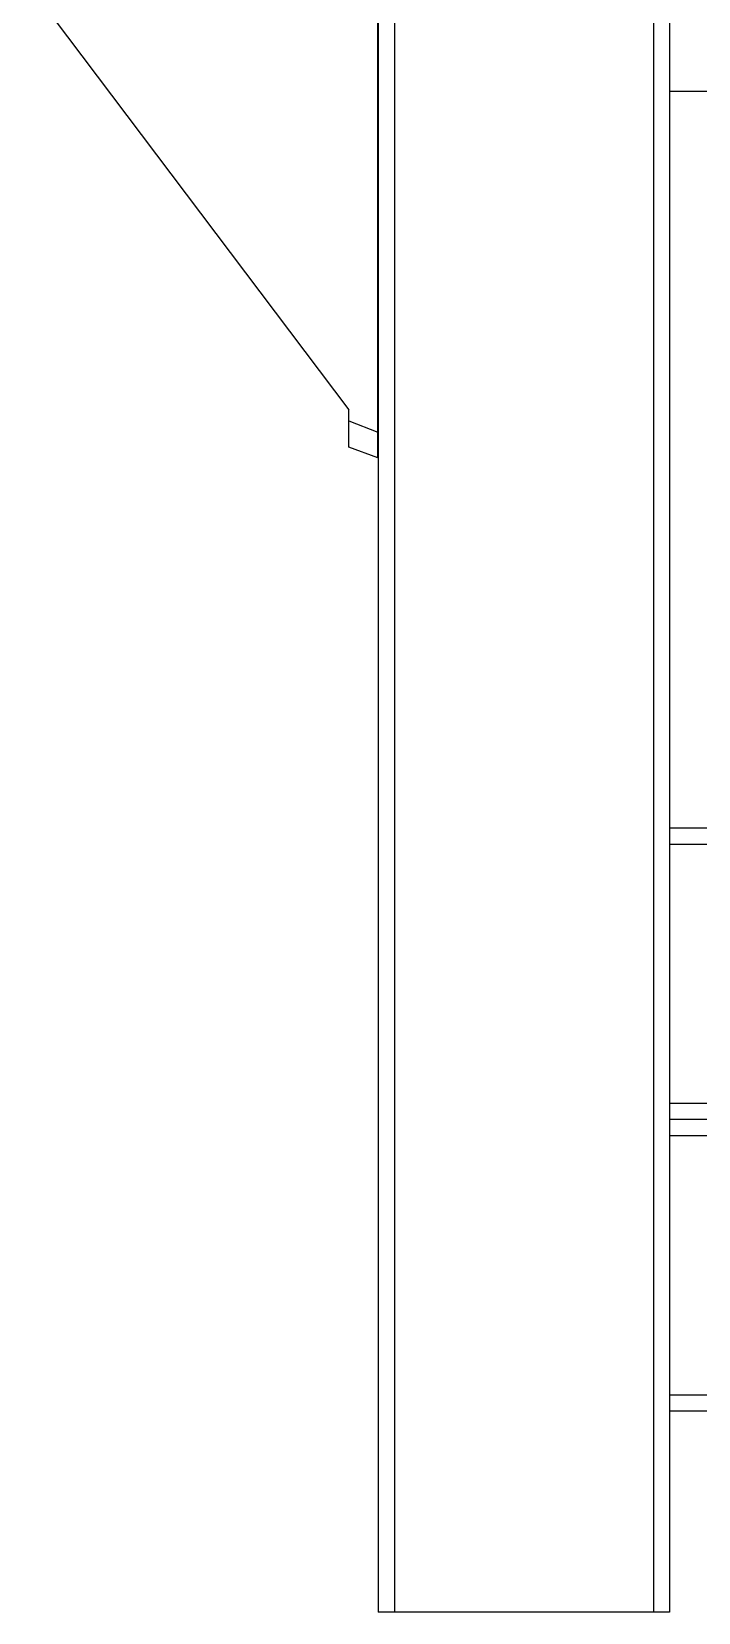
# Model space of a CAD drawing. Extents: x 185245 to 1992634, y -19957 to 755165.
# Drawn here: x 1877104 to 1877573, y 569789 to 570900 of the extents above; entities that cross this region are included whole.
import ezdxf

# ---------------------------------------------------------------- set-up
doc = ezdxf.new("R2010")
doc.units = 0
doc.header["$LTSCALE"] = 1000
doc.header["$MEASUREMENT"] = 0

msp = doc.modelspace()

# ---------------------------------------------------------------- linework, layer by layer
at = {"color": 7, "linetype": 'Continuous'}
for p, q in [((1877347.6, 572824.3), (1877347.6, 569789.2)), ((1877359, 572824.3), (1877359, 569789.2)), ((1877541.1, 572824.3), (1877541.1, 569789.2)), ((1877552.5, 572824.3), (1877552.5, 569789.2))]:
    msp.add_line(p, q, dxfattribs=at)
at = {"color": 0, "linetype": 'Continuous'}
for p, q in [((1877347.4, 570600.7), (1877347.4, 571021.2)), ((1877104.1, 570930.1), (1877327, 570634.4)), ((1877327, 570608.2), (1877327, 570634.4)), ((1877327, 570626.7), (1877347.4, 570618.9)), ((1877347.4, 570600.7), (1877327, 570608.2)), ((1877552.5, 570340.6), (1881599.1, 570340.6)), ((1877552.5, 570329.2), (1881599.1, 570329.2)), ((1877552.5, 570147.1), (1881599.1, 570147.1)), ((1881599.1, 570135.7), (1877552.5, 570135.7)), ((1881599.1, 570135.7), (1877552.5, 570135.7)), ((1877552.5, 570124.3), (1881599.1, 570124.3)), ((1877552.5, 569942.2), (1881599.1, 569942.2)), ((1877552.5, 569930.8), (1881599.1, 569930.8)), ((1877552.5, 569789.2), (1877347.6, 569789.2))]:
    msp.add_line(p, q, dxfattribs=at)
at = {"color": 0}
for p, q in [((1877552.3, 570891), (1877552.3, 570340.6)), ((1877552.3, 570858.5), (1877584.9, 570858.5))]:
    msp.add_line(p, q, dxfattribs=at)

doc.saveas('drawing.dxf')
